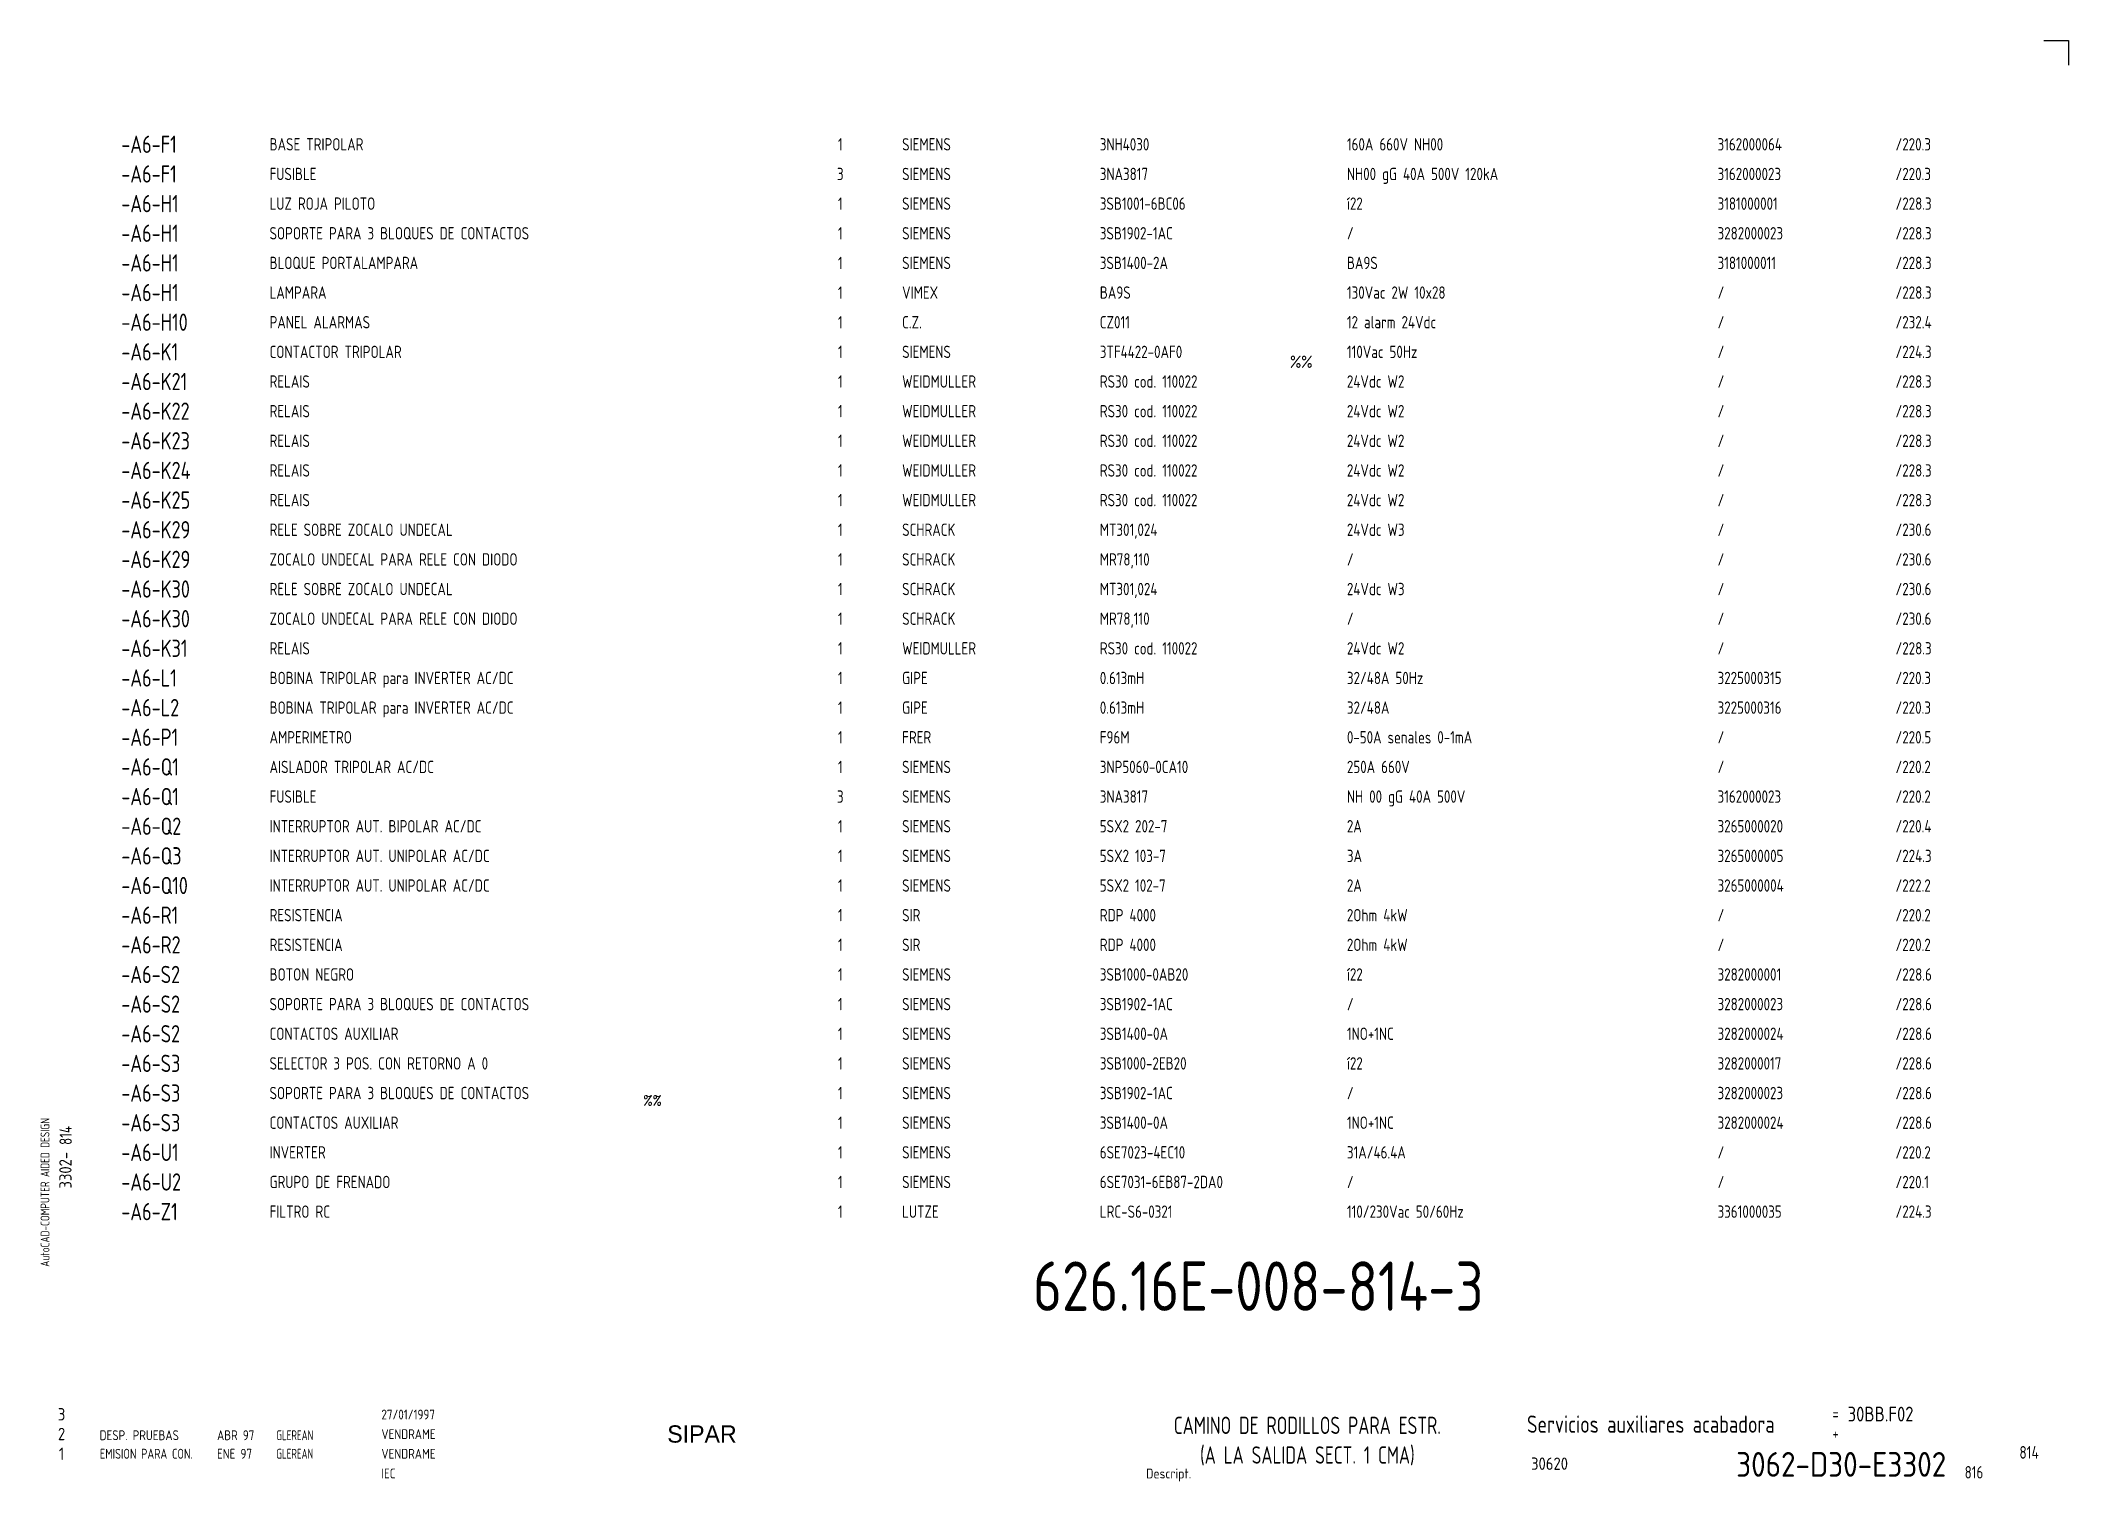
# Model space of a CAD drawing. Extents: x 10 to 420, y 5 to 297.
import ezdxf
from ezdxf.enums import TextEntityAlignment as Align

# ---------------------------------------------------------------- set-up
doc = ezdxf.new("R2010")
doc.units = 0
doc.header["$LTSCALE"] = 8
doc.header["$MEASUREMENT"] = 0
doc.layers.get('0').update_dxf_attribs({"linetype": 'CONTINUOUS'})
doc.layers.add('CART', color=7, linetype='CONTINUOUS')
doc.layers.add('ING', color=7, linetype='CONTINUOUS')
doc.styles.add('DIN', font='DIN', dxfattribs={"width": 0.85})
doc.styles.add('SIMPLEX', font='SIMPLEX', dxfattribs={"width": 0.9})
doc.styles.add('UNIV', font='UNIV')

# ---------------------------------------------------------------- blocks, each defined once
blk = doc.blocks.new('WB-FG100')
at = {"layer": 'CART', "color": 1}
for p, q in [((415, 297), (420, 297)), ((420, 297), (420, 292))]:
    blk.add_line(p, q, dxfattribs=at)
at = {"layer": 'CART', "color": 1, "style": 'DIN', "width": 0.8}
blk.add_text('AutoCAD-COMPUTER AIDED DESIGN', height=1.8, rotation=90, dxfattribs=at).set_placement((11.47, 48.84))
at = {"layer": 'CART', "color": 3, "style": 'DIN', "width": 0.8}
for s, p in [('=', (372.24, 17.91)), ('+', (372.24, 13.87))]:
    blk.add_text(s, height=2.5, dxfattribs=at).set_placement(p)
at = {"layer": 'CART', "color": 7, "style": 'DIN', "width": 0.9}
blk.add_attdef('FILE', text='', height=2.5, rotation=90, dxfattribs=at).set_placement((15.95, 68.38), align=Align.CENTER)
for tag, p in [('MOD-3', (13.92, 19)), ('MOD-2', (13.92, 15)), ('MOD-1', (13.92, 11)), ('NR.COMMESSA', (315, 9))]:
    blk.add_attdef(tag, text='', height=2.5, dxfattribs=at).set_placement(p, align=Align.MIDDLE)
at = {"layer": 'CART', "color": 7, "style": 'DIN'}
for tag, width, p in [('REV-3', 0.9, (21.66, 19)), ('DATA-3', 0.9, (45.37, 19)), ('NOME-3', 0.9, (57.37, 19)), ('REV-2', 0.9, (21.66, 15)), ('DATA-2', 0.9, (45.37, 15)), ('NOME-2', 0.9, (57.37, 15)), ('REV-1', 0.9, (21.66, 11)), ('DATA-1', 0.9, (45.37, 11)), ('NOME-1', 0.7, (57.37, 11))]:
    blk.add_attdef(tag, text='', height=2, dxfattribs=dict(at, width=width)).set_placement(p, align=Align.MIDDLE_LEFT)
at = {"layer": 'CART', "color": 7, "style": 'DIN', "width": 0.9}
for tag, p, height in [('DATA', (78.64, 17.94), 2), ('ESECUTORE', (78.64, 13.97), 2), ('CONTROLLORE', (78.64, 9.99), 2), ('SEGUE', (398.93, 5.65), 2.8), ('NORMA', (78.64, 6.01), 2)]:
    blk.add_attdef(tag, p, '', height=height, dxfattribs=at)
at = {"layer": 'CART', "color": 2, "style": 'DIN', "width": 0.9}
for tag, p in [('TITOLO-1/3', (266.5, 18.23)), ('TITOLO-1/2', (266.5, 15.73)), ('TITOLO-2/3', (266.5, 13.18)), ('TITOLO-2/2', (266.5, 10.68)), ('TITOLO-3/3', (266.5, 8.13))]:
    blk.add_attdef(tag, text='', height=3.5, dxfattribs=at).set_placement(p, align=Align.MIDDLE)
at = {"layer": 'CART', "color": 3, "style": 'DIN', "width": 0.9}
blk.add_attdef('ASSIEME', text='', height=3.5, dxfattribs=at).set_placement((334, 17), align=Align.MIDDLE)
at = {"layer": 'CART', "color": 3, "style": 'DIN', "width": 0.85}
for tag, p in [('=', (375.33, 16.63)), ('+', (375.33, 12.76))]:
    blk.add_attdef(tag, text='', height=3, dxfattribs=at).set_placement(p, align=Align.BOTTOM_LEFT)
at = {"layer": 'CART', "color": 3, "style": 'DIN', "width": 0.9}
blk.add_attdef('FOGLIO', text='', height=2.8, dxfattribs=at).set_placement((414.2, 9.56), align=Align.RIGHT)
at = {"layer": 'CART', "color": 2, "style": 'DIN', "width": 0.9}
blk.add_attdef('DISEGNO', text='', height=5, dxfattribs=at).set_placement((395.27, 6.35), align=Align.RIGHT)
at = {"layer": 'CART', "color": 1, "style": 'DIN', "width": 0.9}
blk.add_attdef('TIPOLOGIA', (233.37, 6), '', height=2, dxfattribs=at)

msp = doc.modelspace()

# ---------------------------------------------------------------- block references
at = {"layer": 'CART'}
ref = msp.add_blockref('WB-FG100', (0, 0), dxfattribs=at)
ref.add_attrib('TIPOLOGIA', 'Descript.', (233.37, 6), dxfattribs={"color": 1, "height": 2, "style": 'DIN', "width": 0.9})
ref.add_attrib('ASSIEME', 'Servicios auxiliares acabadora', dxfattribs={"color": 3, "height": 3.5, "style": 'DIN', "width": 0.8}).set_placement((335.5, 17), align=Align.MIDDLE)
ref.add_attrib('=', '30BB.F02', dxfattribs={"color": 3, "height": 3, "style": 'DIN', "width": 0.85}).set_placement((375.33, 16.63), align=Align.BOTTOM_LEFT)
ref.add_attrib('NR.COMMESSA', '30620', dxfattribs={"color": 7, "height": 2.5, "style": 'DIN', "width": 0.9}).set_placement((315, 9), align=Align.MIDDLE)
ref.add_attrib('DISEGNO', '3062-D30-E3302', dxfattribs={"color": 2, "height": 5, "style": 'DIN', "width": 0.9}).set_placement((395.27, 6.35), align=Align.RIGHT)
ref.add_attrib('DATA', '27/01/1997', (78.64, 17.94), dxfattribs={"color": 7, "height": 2, "style": 'DIN', "width": 0.85})
ref.add_attrib('ESECUTORE', 'VENDRAME', (78.64, 13.97), dxfattribs={"color": 7, "height": 2, "style": 'DIN', "width": 0.85})
ref.add_attrib('CONTROLLORE', 'VENDRAME', (78.64, 9.99), dxfattribs={"color": 7, "height": 2, "style": 'DIN', "width": 0.85})
ref.add_attrib('NORMA', 'IEC', (78.64, 6.01), dxfattribs={"color": 7, "height": 2, "style": 'DIN', "width": 0.85})
ref.add_attrib('MOD-1', '1', dxfattribs={"color": 7, "height": 2.5, "style": 'DIN', "width": 0.9}).set_placement((13.92, 11), align=Align.MIDDLE)
ref.add_attrib('REV-1', 'EMISION PARA CON.', dxfattribs={"color": 7, "height": 2, "style": 'DIN', "width": 0.8}).set_placement((21.66, 11), align=Align.MIDDLE_LEFT)
ref.add_attrib('DATA-1', 'ENE 97', dxfattribs={"color": 7, "height": 2, "style": 'DIN', "width": 0.85}).set_placement((45.37, 11), align=Align.MIDDLE_LEFT)
ref.add_attrib('NOME-1', 'GLEREAN', dxfattribs={"color": 7, "height": 2, "style": 'DIN', "width": 0.7}).set_placement((57.37, 11), align=Align.MIDDLE_LEFT)
ref.add_attrib('MOD-2', '2', dxfattribs={"color": 7, "height": 2.5, "style": 'DIN', "width": 0.9}).set_placement((13.92, 15), align=Align.MIDDLE)
ref.add_attrib('MOD-3', '3', dxfattribs={"color": 7, "height": 2.5, "style": 'DIN', "width": 0.9}).set_placement((13.92, 19), align=Align.MIDDLE)
ref.add_attrib('FILE', '3302-', dxfattribs={"color": 7, "height": 2.5, "rotation": 90, "style": 'DIN', "width": 0.9}).set_placement((15.95, 68.38), align=Align.CENTER)

# ---------------------------------------------------------------- texts
at = {"color": 3, "style": 'DIN', "width": 0.8}
for s, p in [('-A6-F1', (26, 276)), ('-A6-F1', (26, 270)), ('-A6-H1', (26, 264)), ('-A6-H1', (26, 258)), ('-A6-H1', (26, 252)), ('-A6-H1', (26, 246)), ('-A6-H10', (26, 240)), ('-A6-K1', (26, 234)), ('-A6-K21', (26, 228)), ('-A6-K22', (26, 222)), ('-A6-K23', (26, 216)), ('-A6-K24', (26, 210)), ('-A6-K25', (26, 204)), ('-A6-K29', (26, 198)), ('-A6-K29', (26, 192)), ('-A6-K30', (26, 186)), ('-A6-K30', (26, 180)), ('-A6-K31', (26, 174)), ('-A6-L1', (26, 168)), ('-A6-L2', (26, 162)), ('-A6-P1', (26, 156)), ('-A6-Q1', (26, 150)), ('-A6-Q1', (26, 144)), ('-A6-Q2', (26, 138)), ('-A6-Q3', (26, 132)), ('-A6-Q10', (26, 126)), ('-A6-R1', (26, 120)), ('-A6-R2', (26, 114)), ('-A6-S2', (26, 108)), ('-A6-S2', (26, 102)), ('-A6-S2', (26, 96)), ('-A6-S3', (26, 90)), ('-A6-S3', (26, 84)), ('-A6-S3', (26, 78)), ('-A6-U1', (26, 72)), ('-A6-U2', (26, 66)), ('-A6-Z1', (26, 60))]:
    msp.add_text(s, height=3.5, dxfattribs=at).set_placement(p, align=Align.MIDDLE_LEFT)
at = {"color": 7, "style": 'DIN', "width": 0.8}
for s, p in [('1', (171.5, 276)), ('3', (171.5, 270)), ('1', (171.5, 264)), ('1', (171.5, 258)), ('1', (171.5, 252)), ('1', (171.5, 246)), ('1', (171.5, 240)), ('1', (171.5, 234)), ('1', (171.5, 228)), ('1', (171.5, 222)), ('1', (171.5, 216)), ('1', (171.5, 210)), ('1', (171.5, 204)), ('1', (171.5, 198)), ('1', (171.5, 192)), ('1', (171.5, 186)), ('1', (171.5, 180)), ('1', (171.5, 174)), ('1', (171.5, 168)), ('1', (171.5, 162)), ('1', (171.5, 156)), ('1', (171.5, 150)), ('3', (171.5, 144)), ('1', (171.5, 138)), ('1', (171.5, 132)), ('1', (171.5, 126)), ('1', (171.5, 120)), ('1', (171.5, 114)), ('1', (171.5, 108)), ('1', (171.5, 102)), ('1', (171.5, 96)), ('1', (171.5, 90)), ('1', (171.5, 84)), ('1', (171.5, 78)), ('1', (171.5, 72)), ('1', (171.5, 66)), ('1', (171.5, 60))]:
    msp.add_text(s, height=2.5, dxfattribs=at).set_placement(p, align=Align.MIDDLE)
for s, p in [('SIEMENS', (184, 276)), ('3NH4030', (224, 276)), ('160A 660V NH00', (274, 276)), ('3162000064', (349, 276)), ('/220.3', (385, 276)), ('SIEMENS', (184, 270)), ('3NA3817', (224, 270)), ('NH00 gG 40A 500V 120kA', (274, 270)), ('3162000023', (349, 270)), ('/220.3', (385, 270)), ('SIEMENS', (184, 264)), ('3SB1001-6BC06', (224, 264)), ('í22', (274, 264)), ('3181000001', (349, 264)), ('/228.3', (385, 264)), ('SIEMENS', (184, 258)), ('3SB1902-1AC', (224, 258)), ('/', (274, 258)), ('3282000023', (349, 258)), ('/228.3', (385, 258)), ('SIEMENS', (184, 252)), ('3SB1400-2A', (224, 252)), ('BA9S', (274, 252)), ('3181000011', (349, 252)), ('/228.3', (385, 252)), ('VIMEX', (184, 246)), ('BA9S', (224, 246)), ('130Vac 2W 10x28', (274, 246)), ('/', (349, 246)), ('/228.3', (385, 246)), ('C.Z.', (184, 240)), ('CZ011', (224, 240)), ('12 alarm 24Vdc', (274, 240)), ('/', (349, 240)), ('/232.4', (385, 240)), ('SIEMENS', (184, 234)), ('3TF4422-0AF0', (224, 234)), ('110Vac 50Hz', (274, 234)), ('/', (349, 234)), ('/224.3', (385, 234)), ('WEIDMULLER', (184, 228)), ('RS30 cod. 110022', (224, 228)), ('24Vdc W2', (274, 228)), ('/', (349, 228)), ('/228.3', (385, 228)), ('WEIDMULLER', (184, 222)), ('RS30 cod. 110022', (224, 222)), ('24Vdc W2', (274, 222)), ('/', (349, 222)), ('/228.3', (385, 222)), ('WEIDMULLER', (184, 216)), ('RS30 cod. 110022', (224, 216)), ('24Vdc W2', (274, 216)), ('/', (349, 216)), ('/228.3', (385, 216)), ('WEIDMULLER', (184, 210)), ('RS30 cod. 110022', (224, 210)), ('24Vdc W2', (274, 210)), ('/', (349, 210)), ('/228.3', (385, 210)), ('WEIDMULLER', (184, 204)), ('RS30 cod. 110022', (224, 204)), ('24Vdc W2', (274, 204)), ('/', (349, 204)), ('/228.3', (385, 204)), ('SCHRACK', (184, 198)), ('MT301,024', (224, 198)), ('24Vdc W3', (274, 198)), ('/', (349, 198)), ('/230.6', (385, 198)), ('SCHRACK', (184, 192)), ('MR78,110', (224, 192)), ('/', (274, 192)), ('/', (349, 192)), ('/230.6', (385, 192)), ('SCHRACK', (184, 186)), ('MT301,024', (224, 186)), ('24Vdc W3', (274, 186)), ('/', (349, 186)), ('/230.6', (385, 186)), ('SCHRACK', (184, 180)), ('MR78,110', (224, 180)), ('/', (274, 180)), ('/', (349, 180)), ('/230.6', (385, 180)), ('WEIDMULLER', (184, 174)), ('RS30 cod. 110022', (224, 174)), ('24Vdc W2', (274, 174)), ('/', (349, 174)), ('/228.3', (385, 174)), ('GIPE', (184, 168)), ('0.613mH', (224, 168)), ('32/48A 50Hz', (274, 168)), ('3225000315', (349, 168)), ('/220.3', (385, 168)), ('GIPE', (184, 162)), ('0.613mH', (224, 162)), ('32/48A', (274, 162)), ('3225000316', (349, 162)), ('/220.3', (385, 162)), ('FRER', (184, 156)), ('F96M', (224, 156)), ('0-50A senales 0-1mA', (274, 156)), ('/', (349, 156)), ('/220.5', (385, 156)), ('SIEMENS', (184, 150)), ('3NP5060-0CA10', (224, 150)), ('250A 660V', (274, 150)), ('/', (349, 150)), ('/220.2', (385, 150)), ('SIEMENS', (184, 144)), ('3NA3817', (224, 144)), ('NH 00 gG 40A 500V', (274, 144)), ('3162000023', (349, 144)), ('/220.2', (385, 144)), ('SIEMENS', (184, 138)), ('5SX2 202-7', (224, 138)), ('2A', (274, 138)), ('3265000020', (349, 138)), ('/220.4', (385, 138)), ('SIEMENS', (184, 132)), ('5SX2 103-7', (224, 132)), ('3A', (274, 132)), ('3265000005', (349, 132)), ('/224.3', (385, 132)), ('SIEMENS', (184, 126)), ('5SX2 102-7', (224, 126)), ('2A', (274, 126)), ('3265000004', (349, 126)), ('/222.2', (385, 126)), ('SIR', (184, 120)), ('RDP 4000', (224, 120)), ('2Ohm 4kW', (274, 120)), ('/', (349, 120)), ('/220.2', (385, 120)), ('SIR', (184, 114)), ('RDP 4000', (224, 114)), ('2Ohm 4kW', (274, 114)), ('/', (349, 114)), ('/220.2', (385, 114)), ('SIEMENS', (184, 108)), ('3SB1000-0AB20', (224, 108)), ('í22', (274, 108)), ('3282000001', (349, 108)), ('/228.6', (385, 108)), ('SIEMENS', (184, 102)), ('3SB1902-1AC', (224, 102)), ('/', (274, 102)), ('3282000023', (349, 102)), ('/228.6', (385, 102)), ('SIEMENS', (184, 96)), ('3SB1400-0A', (224, 96)), ('1NO+1NC', (274, 96)), ('3282000024', (349, 96)), ('/228.6', (385, 96)), ('SIEMENS', (184, 90)), ('3SB1000-2EB20', (224, 90)), ('í22', (274, 90)), ('3282000017', (349, 90)), ('/228.6', (385, 90)), ('SIEMENS', (184, 84)), ('3SB1902-1AC', (224, 84)), ('/', (274, 84)), ('3282000023', (349, 84)), ('/228.6', (385, 84)), ('SIEMENS', (184, 78)), ('3SB1400-0A', (224, 78)), ('1NO+1NC', (274, 78)), ('3282000024', (349, 78)), ('/228.6', (385, 78)), ('SIEMENS', (184, 72)), ('6SE7023-4EC10', (224, 72)), ('31A/46.4A', (274, 72)), ('/', (349, 72)), ('/220.2', (385, 72)), ('SIEMENS', (184, 66)), ('6SE7031-6EB87-2DA0', (224, 66)), ('/', (274, 66)), ('/', (349, 66)), ('/220.1', (385, 66)), ('LUTZE', (184, 60)), ('LRC-S6-0321', (224, 60)), ('110/230Vac 50/60Hz', (274, 60)), ('3361000035', (349, 60)), ('/224.3', (385, 60))]:
    msp.add_text(s, height=2.5, dxfattribs=at).set_placement(p, align=Align.MIDDLE_LEFT)
at = {"style": 'DIN'}
for s, width, p in [('%%', 0.85, (262.5, 230.75)), ('816', 0.8, (399, 6))]:
    msp.add_text(s, height=2.5, dxfattribs=dict(at, width=width)).set_placement(p)
at = {"color": 7, "linetype": 'Continuous', "style": 'SIMPLEX', "width": 0.9}
msp.add_text('%%', height=2, dxfattribs=at).set_placement((133.5, 82.5), align=Align.MIDDLE)
at = {"style": 'DIN', "width": 0.8}
msp.add_text('814', height=2.5, rotation=90, dxfattribs=at).set_placement((16, 73.5))
at = {"color": 3, "style": 'DIN', "width": 0.75}
for s, p in [('CAMINO DE RODILLOS PARA ESTR.', (266, 15)), ('(A LA SALIDA SECT. 1 CMA)', (266, 9))]:
    msp.add_text(s, height=3.5, dxfattribs=at).set_placement(p, align=Align.CENTER)
at = {"linetype": 'Continuous', "style": 'DIN'}
for s, width, p in [('DESP. PRUEBAS', 0.85, (21.62, 13.75)), ('ABR 97', 0.85, (45.38, 13.75)), ('GLEREAN', 0.7, (57.38, 13.75))]:
    msp.add_text(s, height=2, dxfattribs=dict(at, width=width)).set_placement(p)
at = {"color": 3, "style": 'DIN', "width": 0.8}
msp.add_text('814', height=2.56, dxfattribs=at).set_placement((414, 10), align=Align.RIGHT)
at = {"color": 2, "insert": (210.47, 49.92), "char_height": 10, "width": 111.0411, "attachment_point": 1, "style": 'DIN'}
msp.add_mtext('626.16E-008-814-3', dxfattribs=at)
at = {"layer": 'CART', "color": 2, "linetype": 'Continuous', "style": 'UNIV'}
msp.add_text('SIPAR', height=3.5, dxfattribs=at).set_placement((143.5, 13.25), align=Align.CENTER)
at = {"layer": 'ING', "color": 7, "style": 'DIN', "width": 0.8}
for s, p in [('BASE TRIPOLAR', (56, 276)), ('FUSIBLE', (56, 270)), ('LUZ ROJA PILOTO', (56, 264)), ('SOPORTE PARA 3 BLOQUES DE CONTACTOS', (56, 258)), ('BLOQUE PORTALAMPARA', (56, 252)), ('LAMPARA', (56, 246)), ('PANEL ALARMAS', (56, 240)), ('CONTACTOR TRIPOLAR', (56, 234)), ('RELAIS', (56, 228)), ('RELAIS', (56, 222)), ('RELAIS', (56, 216)), ('RELAIS', (56, 210)), ('RELAIS', (56, 204)), ('RELE SOBRE ZOCALO UNDECAL', (56, 198)), ('ZOCALO UNDECAL PARA RELE CON DIODO', (56, 192)), ('RELE SOBRE ZOCALO UNDECAL', (56, 186)), ('ZOCALO UNDECAL PARA RELE CON DIODO', (56, 180)), ('RELAIS', (56, 174)), ('BOBINA TRIPOLAR para INVERTER AC/DC', (56, 168)), ('BOBINA TRIPOLAR para INVERTER AC/DC', (56, 162)), ('AMPERIMETRO', (56, 156)), ('AISLADOR TRIPOLAR AC/DC', (56, 150)), ('FUSIBLE', (56, 144)), ('INTERRUPTOR AUT. BIPOLAR AC/DC', (56, 138)), ('INTERRUPTOR AUT. UNIPOLAR AC/DC', (56, 132)), ('INTERRUPTOR AUT. UNIPOLAR AC/DC', (56, 126)), ('RESISTENCIA', (56, 120)), ('RESISTENCIA', (56, 114)), ('BOTON NEGRO', (56, 108)), ('SOPORTE PARA 3 BLOQUES DE CONTACTOS', (56, 102)), ('CONTACTOS AUXILIAR', (56, 96)), ('SELECTOR 3 POS. CON RETORNO A 0', (56, 90)), ('SOPORTE PARA 3 BLOQUES DE CONTACTOS', (56, 84)), ('CONTACTOS AUXILIAR', (56, 78)), ('INVERTER', (56, 72)), ('GRUPO DE FRENADO', (56, 66)), ('FILTRO RC', (56, 60))]:
    msp.add_text(s, height=2.5, dxfattribs=at).set_placement(p, align=Align.MIDDLE_LEFT)

doc.saveas('drawing.dxf')
